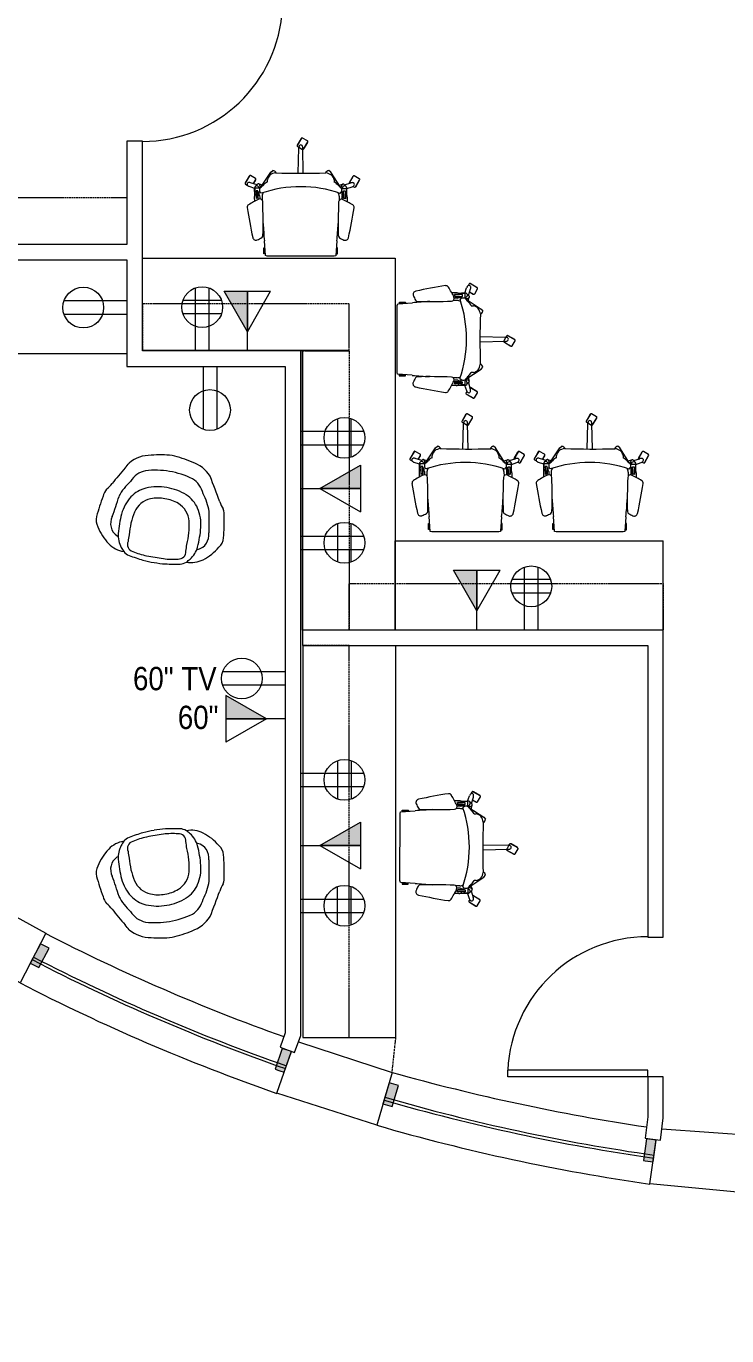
# Model space of a CAD drawing. Header units: inches. Extents: x 1 to 3107, y -595 to 378.
# Drawn here: x 1509.1 to 1689.5, y -594.7 to -257.7 of the extents above; entities that cross this region are included whole.
import ezdxf

# ---------------------------------------------------------------- set-up
doc = ezdxf.new("R2010")
doc.units = ezdxf.units.IN
doc.header["$MEASUREMENT"] = 0
doc.linetypes.add('Demolished 3_16_', pattern=[0.28125, 0.1875, -0.09375])
doc.linetypes.add('Overhead', pattern=[0.15625, 0.09375, -0.0625])
for name, color, linetype, lineweight in [('A-ANNO-NOTE', 131, 'Continuous', 20), ('A-DETL-DEMO', 6, 'Demolished 3_16_', 9), ('A-DOOR', 31, 'Continuous', 13), ('A-EXIST-GLAZ', 250, 'Continuous', 9), ('A-WALL', 113, 'Continuous', 50), ('E-COMM-IDEN', 2, 'Continuous', 9), ('E-ELEC-FIXT-IDEN', 2, 'Continuous', 9), ('EXTWINDOWS', 250, 'Continuous', 9), ('I-FURN', 30, 'Continuous', 13), ('new block- skin dc_dwg', 8, 'Continuous', 9), ('Q-CASE', 31, 'Continuous', 13)]:
    doc.layers.add(name, color=color, linetype=linetype, lineweight=lineweight)
doc.styles.add('Arial_2', font='arial.ttf', dxfattribs={"width": 0.85, "height": 6})

# ---------------------------------------------------------------- blocks, each defined once
blk = doc.blocks.new('new block- skin dc_dwg-1925045-New Construction - Tel_Data_Elec Plan')
at = {"layer": 'EXTWINDOWS'}
for points in [[(2048.12, 849.85), (2050.7, 854.85), (2048.47, 855.99), (2045.89, 850.99)], [(2111.24, 822.91), (2113.1, 828.22), (2110.73, 829.04), (2108.88, 823.73), (2110.16, 823.29)], [(2139.08, 814.1), (2140.64, 819.5), (2138.24, 820.2), (2136.67, 814.8)], [(2206.21, 799.84), (2207.01, 805.41), (2204.53, 805.76), (2203.74, 800.2), (2204.16, 800.14)]]:
    blk.add_hatch(color=256, dxfattribs=at).paths.add_polyline_path(points, flags=0)
at = {"layer": 'A-EXIST-GLAZ'}
for centre, radius, start, end in [((2277.2, 1299.14), 503.32, 242.6998, 250.7875), ((2277.2, 1299.14), 502.57, 242.6998, 250.7875), ((2277.18, 1299.09), 503.27, 253.8216, 261.9101), ((2277.18, 1299.09), 502.52, 253.8216, 261.9101)]:
    blk.add_arc(centre, radius, start, end, dxfattribs=at)
at = {"layer": 'A-WALL', "color": 250, "lineweight": 9}
blk.add_line((2208.48, 808.31), (2273.14, 803.74), dxfattribs=at)
at = {"layer": 'A-WALL', "color": 250, "lineweight": 9, "flags": 128}
blk.add_lwpolyline([(2026.86, 871.3), (2049.85, 858.66), (2043.26, 845.88), (2019.6, 858.9)], close=True, dxfattribs=at)
for points in [[(2114.93, 830.77), (2139.01, 822.85), (2135.07, 809.27), (2109.35, 817.48), (2113.12, 828.3)], [(2301.18, 803.45), (2301.18, 755.63), (2253.18, 755.08), (2253.18, 789.64), (2205.41, 794.15), (2207.03, 805.59)]]:
    blk.add_lwpolyline(points, dxfattribs=at)
at = {"layer": 'A-WALL', "color": 250, "lineweight": 9}
for centre, radius, start, end in [((2277.2, 1299.14), 495.7, 242.6997, 250.4281), ((2277.2, 1299.14), 510.07, 242.6998, 250.7875), ((2286.25, 1349.98), 547.3, 254.3934, 261.4104), ((2277.18, 1299.09), 510.02, 253.8216, 261.9101)]:
    blk.add_arc(centre, radius, start, end, dxfattribs=at)
at = {"layer": 'EXTWINDOWS'}
for p, q in [((2048.47, 855.99), (2045.89, 850.99)), ((2048.12, 849.85), (2050.7, 854.85)), ((2050.7, 854.85), (2048.47, 855.99)), ((2045.89, 850.99), (2048.12, 849.85)), ((2110.73, 829.04), (2108.88, 823.73)), ((2113.1, 828.22), (2110.73, 829.04)), ((2111.24, 822.91), (2113.1, 828.22)), ((2108.88, 823.73), (2110.16, 823.29)), ((2110.16, 823.29), (2111.24, 822.91)), ((2138.24, 820.2), (2136.67, 814.8)), ((2140.64, 819.5), (2138.24, 820.2)), ((2139.08, 814.1), (2140.64, 819.5)), ((2136.67, 814.8), (2139.08, 814.1)), ((2204.53, 805.76), (2203.74, 800.2)), ((2207.01, 805.41), (2204.53, 805.76)), ((2206.21, 799.84), (2207.01, 805.41)), ((2203.74, 800.2), (2204.16, 800.14)), ((2204.16, 800.14), (2206.21, 799.84))]:
    blk.add_line(p, q, dxfattribs=at)
blk = doc.blocks.new('Upper Cabinet - Standard Upper Cabinet-2108360-New Construction - Tel_Data_Elec Plan')
at = {"layer": 'Q-CASE', "linetype": 'Overhead', "lineweight": 9}
for p, q in [((-47.26, 12), (24.61, 12)), ((-47.26, 0), (-47.26, 12)), ((24.61, 12), (24.61, 0))]:
    blk.add_line(p, q, dxfattribs=at)
at = {"layer": 'Q-CASE'}
blk.add_line((24.61, 0), (-47.26, 0), dxfattribs=at)
blk = doc.blocks.new('Counter Top - L Shaped _No Backsplash_ - Standard Counter Top-2084050-New Construction - Tel_Data_Elec Plan')
at = {"layer": 'Q-CASE'}
for p, q in [((-47.26, 95.7), (-23.47, 95.7)), ((-47.26, 83.7), (-47.26, 95.7)), ((-23.44, 95.7), (-23.44, 23.83)), ((-47.26, 0), (-47.26, 83.7)), ((-23.44, 23.83), (-22.97, 23.83)), ((17.76, 23.83), (17.76, 23.7)), ((17.76, 23.7), (17.76, 11.7)), ((17.76, 11.7), (17.76, 0)), ((17.76, 0), (-47.26, 0))]:
    blk.add_line(p, q, dxfattribs=at)
blk = doc.blocks.new('Steelcase Coalesse - SW_1 - Seating - Collaborative Lounge Swivel Return - Lowback - Lowback-1944063-New Construction - Tel_Data_Elec Plan')
at = {"layer": 'I-FURN', "lineweight": 9}
for p, q in [((-10.5, -5.17), (-10.29, -5.08)), ((10.5, -5.17), (10.29, -5.08))]:
    blk.add_line(p, q, dxfattribs=at)
for centre, radius, start, end in [((-0.43, -23.29), 23.3, 88.9529, 96.1803), ((0.43, -23.29), 23.3, 83.8197, 91.0471), ((-4.28, -13.55), 13.42, 126.8972, 149.1028), ((-8.28, -8.22), 6.75, 89.1028, 126.8972), ((-4.14, -6.33), 6.24, 141.0275, 174.9725), ((5.71, -14.3), 18.91, 137.2635, 141.0275), ((-5.92, -4.14), 3.49, 101.8197, 130.1803), ((-5.76, -3.74), 1.84, 94.582, 195.418), ((1.17, -38.02), 38.11, 96.1803, 101.8197), ((-1.67, -18.62), 17.25, 91.759, 104.241), ((-1.1, -37.15), 35.79, 88.241, 91.759), ((1.1, -37.15), 35.79, 88.241, 91.759), ((1.67, -18.62), 17.25, 75.759, 88.241), ((-1.17, -38.02), 38.11, 78.1803, 83.8197), ((5.76, -3.74), 1.84, 344.582, 85.418), ((5.92, -4.14), 3.49, 49.8197, 78.1803), ((-5.71, -14.3), 18.91, 38.9725, 42.7365), ((8.28, -8.22), 6.75, 53.1028, 90.8972), ((4.14, -6.33), 6.24, 5.0275, 38.9725), ((4.28, -13.55), 13.42, 30.8972, 53.1028), ((-13.07, -8.89), 3.52, 140.646, 185.354), ((-8.9, -8.7), 3.88, 114.3968, 197.3246), ((18.68, -8.34), 29.15, 174.9725, 185.0275), ((11.26, -7.67), 18.87, 174.8537, 193.1463), ((14.34, -5.1), 21.89, 177.7083, 182.2917), ((-11.26, -7.67), 18.87, 346.8537, 5.1463), ((-14.34, -5.1), 21.89, 357.7083, 2.2917), ((-18.68, -8.34), 29.15, 354.9725, 5.0275), ((8.9, -8.7), 3.88, 342.6754, 65.6032), ((13.07, -8.89), 3.52, 354.646, 39.354), ((42.17, -3.72), 59, 185.354, 190.646), ((-136.59, -32.26), 126, 7.757, 10.243), ((136.59, -32.26), 126, 169.757, 172.243), ((-42.17, -3.72), 59, 349.354, 354.646), ((-0.04, -9.99), 10.35, 185.0275, 212.9725), ((-1.56, -10.66), 5.71, 193.1463, 248.8537), ((1.56, -10.66), 5.71, 291.1463, 346.8537), ((0.04, -9.99), 10.35, 327.0275, 354.9725), ((-11.2, -14.26), 4.63, 184.393, 209.607), ((-23.38, -23.5), 10.71, 29.553, 40.447), ((0, -11.76), 12.26, 196.5597, 219.4403), ((-2.28, -11.44), 7.68, 212.9725, 247.0275), ((-0.19, -7.13), 9.51, 248.8537, 271.1463), ((0.19, -7.13), 9.51, 268.8537, 291.1463), ((2.28, -11.44), 7.68, 292.9725, 327.0275), ((0, -11.76), 12.26, 320.5597, 343.4403), ((23.38, -23.5), 10.71, 139.553, 150.447), ((11.2, -14.26), 4.63, 330.393, 355.607), ((232.79, 121.75), 283.77, 209.553, 210.613), ((-4.08, -17.52), 5.75, 200.649, 249.351), ((-0.22, -6.58), 12.96, 247.0275, 270.9725), ((0.22, -6.58), 12.96, 269.0275, 292.9725), ((4.08, -17.52), 5.75, 290.649, 339.351), ((-232.79, 121.75), 283.77, 329.031, 330.447), ((-120.16, -85.74), 125.65, 29.3532, 30.083), ((-0.09, -2.25), 21.51, 253.7536, 270.2464), ((0.09, -2.25), 21.51, 269.7536, 286.2464), ((-4, -18.44), 8.75, 220.694, 261.306), ((4, -18.44), 8.75, 278.694, 318.2235), ((1.72, 1.17), 29.13, 256.0015, 266.6106), ((-1.72, 1.17), 29.13, 273.3894, 283.9985)]:
    blk.add_arc(centre, radius, start, end, dxfattribs=at)
blk = doc.blocks.new('Single-Flush - 36_ x 84_-1509972-New Construction - Tel_Data_Elec Plan')
at = {"layer": 'A-DOOR', "color": 7, "lineweight": 20}
for p, q in [((16.25, -2), (16.25, -38.02)), ((18, -2), (16.25, -2)), ((18, -2), (18, -38.02)), ((18, -38.02), (16.25, -38.02))]:
    blk.add_line(p, q, dxfattribs=at)
at = {"layer": 'A-DOOR', "lineweight": 9}
blk.add_arc((18, -2), 36.07, 180, 267.2188, dxfattribs=at)
blk = doc.blocks.new('Counter Top _No Backsplash_ - Standard Counter Top-2069493-New Construction - Tel_Data_Elec Plan')
at = {"layer": 'Q-CASE'}
blk.add_line((-47.19, -24.09), (33.82, -24.09), dxfattribs=at)
blk = doc.blocks.new('Chairs - Task Chair-V17-New Construction - Tel_Data_Elec Plan')
at = {"layer": 'I-FURN', "lineweight": 9}
for p, q in [((0.14, 12.46), (-0.91, 10.63)), ((0.06, 12.4), (-0.9, 10.73)), ((-0.9, 10.73), (-0.87, 10.71)), ((-0.84, 10.35), (-0.51, 10.16)), ((-0.51, 10.16), (0.45, 9.61)), ((0.1, 12.38), (0.06, 12.4)), ((1.71, 11.79), (0.42, 12.53)), ((0.72, 9.68), (1.78, 11.52)), ((0.8, 9.74), (1.77, 11.41)), ((1.77, 11.41), (1.73, 11.43)), ((-0.66, 3.46), (-0.52, 10)), ((0.66, 3.46), (0.52, 10)), ((0.77, 9.76), (0.8, 9.74)), ((-10.26, -0.13), (-7.71, 3.75)), ((-7.71, 3.75), (-7.19, 4.17)), ((7.71, 3.75), (7.19, 4.17)), ((10.26, -0.13), (7.71, 3.75)), ((-13.23, 2.75), (-14.29, 0.91)), ((-13.31, 2.68), (-14.27, 1.01)), ((-14.27, 1.01), (-14.24, 0.99)), ((-14.21, 0.64), (-13.75, 0.37)), ((-13.27, 2.66), (-13.31, 2.68)), ((-11.87, -0.46), (-13.23, 0.01)), ((-11.66, 2.08), (-12.95, 2.82)), ((-11.25, 0.5), (-12.91, 1)), ((-12.18, 0.78), (-11.59, 1.8)), ((-12.14, 0.77), (-11.6, 1.7)), ((-11.1, 0.66), (-11.7, 0.04)), ((-11.6, 1.7), (-11.64, 1.72)), ((-9.9, 0.41), (-10.82, 0.7)), ((9.9, 0.41), (10.82, 0.7)), ((11.1, 0.66), (11.7, 0.04)), ((11.25, 0.5), (12.91, 1)), ((11.87, -0.46), (13.23, 0.01)), ((13.52, 2.75), (12.46, 0.91)), ((13.43, 2.68), (12.47, 1.01)), ((12.47, 1.01), (12.5, 0.99)), ((13.47, 2.66), (13.43, 2.68)), ((13.45, 0.11), (13.82, -0.11)), ((15.08, 2.08), (13.79, 2.82)), ((14.09, -0.03), (15.15, 1.8)), ((14.14, 0.05), (14.18, 0.03)), ((14.18, 0.03), (15.14, 1.7)), ((15.14, 1.7), (15.11, 1.72)), ((-11.94, -2.68), (-11.93, -3.82)), ((-11.85, -2.19), (-11.87, -0.38)), ((-11.79, -0.41), (-11.8, -1.34)), ((-11.8, -1.34), (-11.46, -1.34)), ((-10.5, -0.41), (-11.79, -0.41)), ((-11.51, -1.83), (-11.5, -3.09)), ((-11.46, -1.07), (-11.46, -3.04)), ((-11.01, -1.07), (-11.46, -1.07)), ((-11.01, -3.01), (-11.01, -1.07)), ((-11.01, -1.35), (-10.47, -1.36)), ((-10.98, -1.81), (-11, -3.05)), ((-10.67, -2.11), (-10.69, -1.35)), ((-10.57, -2.34), (-10.55, -2.67)), ((-10.55, -2.67), (-10.56, -3.18)), ((-10.28, -0.18), (-10.26, -0.13)), ((-9.92, -2.44), (-9.93, -3.44)), ((9.92, -2.44), (9.93, -3.44)), ((10.28, -0.18), (10.26, -0.13)), ((11.01, -1.35), (10.47, -1.36)), ((10.5, -0.41), (11.79, -0.41)), ((10.57, -2.34), (10.55, -2.67)), ((10.55, -2.67), (10.56, -3.18)), ((10.67, -2.11), (10.69, -1.35)), ((10.98, -1.81), (11, -3.05)), ((11.01, -1.07), (11.46, -1.07)), ((11.01, -3.01), (11.01, -1.07)), ((11.46, -1.07), (11.46, -3.04)), ((11.8, -1.34), (11.46, -1.34)), ((11.51, -1.83), (11.5, -3.09)), ((11.79, -0.41), (11.8, -1.34)), ((11.85, -2.19), (11.87, -0.38)), ((11.94, -2.68), (11.93, -3.82)), ((-9.5, -15.71), (-9.34, -15.71)), ((-9.5, -17.28), (-9.5, -15.71)), ((-9.07, -17.74), (-9.34, -13.95)), ((-9.34, -15.71), (-9.34, -17.28)), ((9.34, -13.95), (9.07, -17.74)), ((9.34, -15.71), (9.34, -17.28)), ((9.5, -15.71), (9.34, -15.71)), ((9.5, -17.28), (9.5, -15.71)), ((-9.34, -17.28), (-9.5, -17.28)), ((-8.61, -17.87), (-9.07, -17.74)), ((8.61, -17.87), (-8.61, -17.87)), ((9.07, -17.74), (8.61, -17.87)), ((9.34, -17.28), (9.5, -17.28))]:
    blk.add_line(p, q, dxfattribs=at)
for centre, radius, start, end in [((-0.74, 10.53), 0.2, 150, 240.1357), ((1.01, 9.97), 1.53, 164.4505, 178.7927), ((0.1, 10.22), 0.583, 134.254, 164.4505), ((0, 10.32), 0.445, 45.7229, 134.2771), ((0.32, 12.36), 0.2, 59.8643, 150), ((-0.1, 10.22), 0.583, 15.5495, 45.746), ((-1.01, 9.97), 1.53, 1.2073, 15.5495), ((1.61, 11.62), 0.2, 330, 60), ((0.55, 9.78), 0.2, 240.1393, 264.765), ((0.55, 9.78), 0.2, 264.765, 330.1534), ((-6.2, 0.69), 2.87, 95.705, 127.0086), ((-7.35, 3.06), 1.12, 25.6219, 82.0752), ((0, 248.58), 245.12, 268.4848, 271.5152), ((7.35, 3.06), 1.12, 97.9248, 154.3781), ((6.2, 0.69), 2.87, 52.9914, 84.295), ((-14.11, 0.81), 0.2, 149.7906, 240), ((-13.37, 0.61), 0.445, 117.8208, 206.0638), ((-13.25, 0.67), 0.583, 206.0911, 236.5503), ((-13.31, 0.49), 0.583, 87.4248, 117.8208), ((-12.73, 1.46), 1.53, 236.4886, 250.7927), ((-13.35, -0.46), 1.53, 73.2073, 87.502), ((-13.05, 2.65), 0.2, 60, 150), ((-11.28, -0.37), 0.593, 84.0219, 180.9117), ((-11.76, 1.9), 0.2, 330, 60.1121), ((-11.36, -0.43), 0.657, 1.3207, 77.9642), ((-10.91, 0.39), 0.323, 29.6621, 124.4716), ((-11.38, 0), 0.922, 9.6607, 36.4682), ((-11.69, -0.08), 1.25, 346.3769, 10.9189), ((-13.77, 4.39), 5.75, 305.3709, 317.4948), ((0, -31.42), 31.42, 71.1164, 108.8836), ((-5.74, -3.53), 5.54, 121.0187, 133.18), ((-23.82, 2.16), 15.26, 356.4473, 358.5687), ((-6.32, 1.36), 2.29, 134.5977, 169.3918), ((6.32, 1.36), 2.29, 10.6082, 45.4023), ((23.82, 2.16), 15.26, 181.4313, 183.5527), ((5.74, -3.53), 5.54, 46.82, 58.9813), ((13.77, 4.39), 5.75, 222.5052, 234.6291), ((11.69, -0.08), 1.25, 169.0811, 193.6231), ((11.38, 0), 0.922, 143.5318, 170.3393), ((10.91, 0.39), 0.323, 55.5284, 150.3379), ((11.36, -0.43), 0.657, 102.0358, 178.6793), ((11.28, -0.37), 0.593, 359.0883, 95.9781), ((12.63, 0.81), 0.2, 150.1295, 164.8673), ((13.35, -0.46), 1.53, 92.498, 106.7927), ((12.73, 1.46), 1.53, 289.2073, 303.5876), ((13.31, 0.49), 0.583, 62.1792, 92.5752), ((13.69, 2.65), 0.2, 60, 150), ((13.25, 0.67), 0.583, 303.6493, 333.9089), ((13.37, 0.61), 0.445, 333.9362, 62.1792), ((14.98, 1.9), 0.2, 330, 60.168), ((1.3, -28.7), 28.17, 115.3981, 121.4503), ((-11.06, -2.6), 0.887, 120.1857, 184.8367), ((-11.2, -3.54), 0.533, 66.9672, 123.7509), ((-11.2, -3.47), 0.5, 67.0573, 121.4674), ((-11.49, -2.63), 0.971, 17.6225, 57.9495), ((-10.48, -3.89), 0.711, 2.0473, 115.4842), ((-9.55, -0.85), 1.04, 148.1398, 233.8639), ((-8.09, -2.53), 1.84, 146.599, 177.2887), ((8.09, -2.53), 1.84, 2.7113, 33.401), ((10.48, -3.89), 0.711, 64.5158, 177.9527), ((9.55, -0.85), 1.04, 306.1361, 31.8602), ((11.49, -2.63), 0.971, 122.0505, 162.3775), ((-1.3, -28.7), 28.17, 58.5433, 64.6019), ((11.2, -3.54), 0.533, 56.2491, 113.0328), ((11.2, -3.47), 0.5, 58.5326, 112.9427), ((11.06, -2.6), 0.887, 355.1633, 59.8143), ((13.92, 0.07), 0.2, 240.112, 330), ((-13.01, -5.3), 0.749, 121.3338, 189.0231), ((160.08, 23.12), 176.17, 189.3216, 191.8593), ((-165.25, -9.42), 155.58, 358.8191, 2.0473), ((165.25, -9.42), 155.58, 177.9527, 181.1809), ((-160.08, 23.12), 176.17, 348.1379, 350.6784), ((13.01, -5.3), 0.749, 350.9769, 58.4268), ((255.74, 8.01), 265.99, 183.7702, 184.7367), ((-255.74, 8.01), 265.99, 355.2633, 356.2298), ((-11.48, -12.92), 0.859, 191.5789, 292.8427), ((-15.08, -4.35), 10.15, 292.7913, 299.9233), ((-10.32, -12.61), 0.615, 299.9233, 358.8191), ((10.32, -12.61), 0.615, 181.1809, 240.0767), ((15.08, -4.35), 10.15, 240.0767, 247.2087), ((11.48, -12.92), 0.859, 247.1573, 347.8576), ((-8.78, -15.53), 0.589, 197.5488, 225.5119), ((8.78, -15.53), 0.589, 314.4881, 342.4512), ((-8.78, -17.46), 0.589, 125.1062, 162.4512), ((8.78, -17.46), 0.589, 17.5488, 54.8938)]:
    blk.add_arc(centre, radius, start, end, dxfattribs=at)
blk = doc.blocks.new('Upper Cabinet - Standard Upper Cabinet-2113234-New Construction - Tel_Data_Elec Plan')
at = {"layer": 'Q-CASE', "linetype": 'Overhead', "lineweight": 9}
blk.add_line((-47.26, -12), (33.82, -12), dxfattribs=at)
blk = doc.blocks.new('Upper Cabinet - Standard Upper Cabinet-2108389-New Construction - Tel_Data_Elec Plan')
at = {"layer": 'Q-CASE'}
blk.add_line((5.97, 0), (-47.26, 0), dxfattribs=at)
at = {"layer": 'Q-CASE', "linetype": 'Overhead', "lineweight": 9}
for p, q in [((-47.26, 0), (-47.26, -12)), ((5.97, -12), (5.97, 0)), ((-47.26, -12), (5.97, -12))]:
    blk.add_line(p, q, dxfattribs=at)
blk = doc.blocks.new('Upper Cabinet - Standard Upper Cabinet-2108331-New Construction - Tel_Data_Elec Plan')
at = {"layer": 'Q-CASE', "linetype": 'Overhead', "lineweight": 9}
for p, q in [((-47.26, 12), (33.57, 12)), ((-47.26, 0), (-47.26, 12)), ((33.57, 12), (33.57, 0))]:
    blk.add_line(p, q, dxfattribs=at)
at = {"layer": 'Q-CASE'}
blk.add_line((33.57, 0), (-47.26, 0), dxfattribs=at)
blk = doc.blocks.new('Counter Top _No Backsplash_ - Standard Counter Top-2103462-New Construction - Tel_Data_Elec Plan')
at = {"layer": 'Q-CASE'}
for p, q in [((-47.26, 13), (-47.26, 24)), ((-47.26, 24), (21.78, 24)), ((21.78, 13), (21.78, 24)), ((-47.26, 1), (-47.26, 13)), ((21.78, 1), (21.78, 13))]:
    blk.add_line(p, q, dxfattribs=at)
blk = doc.blocks.new('Upper Cabinet - Standard Upper Cabinet-2107617-New Construction - Tel_Data_Elec Plan')
at = {"layer": 'Q-CASE'}
blk.add_line((53.59, 0), (-47.26, 0), dxfattribs=at)
at = {"layer": 'Q-CASE', "linetype": 'Overhead', "lineweight": 9}
for p, q in [((-47.26, 0), (-47.26, -12)), ((53.59, -12), (53.59, 0)), ((-47.26, -12), (53.59, -12))]:
    blk.add_line(p, q, dxfattribs=at)
blk = doc.blocks.new('Counter Top _No Backsplash_ - Standard Counter Top-2085174-New Construction - Tel_Data_Elec Plan')
at = {"layer": 'Q-CASE'}
for p, q in [((53.59, 0), (-47.26, 0)), ((-47.26, 0), (-47.26, -12)), ((53.59, 0), (53.59, -12)), ((-47.26, -12), (-47.26, -24)), ((53.59, -12), (53.59, -24)), ((-47.26, -24), (53.59, -24))]:
    blk.add_line(p, q, dxfattribs=at)
blk = doc.blocks.new('Steelcase Coalesse - SW_1 - Seating - Collaborative Lounge Swivel Return - Lowback - Lowback-1942998-New Construction - Tel_Data_Elec Plan')
at = {"layer": 'I-FURN', "lineweight": 9}
for p, q in [((-10.5, 5.17), (-10.29, 5.08)), ((10.5, 5.17), (10.29, 5.08))]:
    blk.add_line(p, q, dxfattribs=at)
for centre, radius, start, end in [((-4, 18.44), 8.75, 98.694, 139.306), ((1.72, -1.17), 29.13, 93.3894, 103.9985), ((-1.72, -1.17), 29.13, 76.0015, 86.6106), ((4, 18.44), 8.75, 41.7765, 81.306), ((-120.16, 85.74), 125.65, 329.917, 330.6468), ((-0.09, 2.25), 21.51, 89.7536, 106.2464), ((0.09, 2.25), 21.51, 73.7536, 90.2464), ((-232.79, -121.75), 283.77, 29.553, 30.969), ((232.79, -121.75), 283.77, 149.387, 150.447), ((-4.08, 17.52), 5.75, 110.649, 159.351), ((4.08, 17.52), 5.75, 20.649, 69.351), ((-23.38, 23.5), 10.71, 319.553, 330.447), ((0, 11.76), 12.26, 140.5597, 163.4403), ((-2.28, 11.44), 7.68, 112.9725, 147.0275), ((-0.22, 6.58), 12.96, 89.0275, 112.9725), ((0.22, 6.58), 12.96, 67.0275, 90.9725), ((2.28, 11.44), 7.68, 32.9725, 67.0275), ((0, 11.76), 12.26, 16.5597, 39.4403), ((23.38, 23.5), 10.71, 209.553, 220.447), ((42.17, 3.72), 59, 169.354, 174.646), ((-11.2, 14.26), 4.63, 150.393, 175.607), ((-136.59, 32.26), 126, 349.757, 352.243), ((-0.04, 9.99), 10.35, 147.0275, 174.9725), ((-1.56, 10.66), 5.71, 111.1463, 166.8537), ((-0.19, 7.13), 9.51, 88.8537, 111.1463), ((0.19, 7.13), 9.51, 68.8537, 91.1463), ((1.56, 10.66), 5.71, 13.1463, 68.8537), ((0.04, 9.99), 10.35, 5.0275, 32.9725), ((136.59, 32.26), 126, 187.757, 190.243), ((11.2, 14.26), 4.63, 4.393, 29.607), ((-42.17, 3.72), 59, 5.354, 10.646), ((18.68, 8.34), 29.15, 174.9725, 185.0275), ((11.26, 7.67), 18.87, 166.8537, 185.1463), ((-11.26, 7.67), 18.87, 354.8537, 13.1463), ((-18.68, 8.34), 29.15, 354.9725, 5.0275), ((-13.07, 8.89), 3.52, 174.646, 219.354), ((-8.9, 8.7), 3.88, 162.6754, 245.6032), ((8.9, 8.7), 3.88, 294.3968, 17.3246), ((13.07, 8.89), 3.52, 320.646, 5.354), ((-4.28, 13.55), 13.42, 210.8972, 233.1028), ((-4.14, 6.33), 6.24, 185.0275, 218.9725), ((-5.76, 3.74), 1.84, 164.582, 265.418), ((14.34, 5.1), 21.89, 177.7083, 182.2917), ((5.76, 3.74), 1.84, 274.582, 15.418), ((-14.34, 5.1), 21.89, 357.7083, 2.2917), ((4.14, 6.33), 6.24, 321.0275, 354.9725), ((4.28, 13.55), 13.42, 306.8972, 329.1028), ((-8.28, 8.22), 6.75, 233.1028, 270.8972), ((5.71, 14.3), 18.91, 218.9725, 222.7365), ((-5.92, 4.14), 3.49, 229.8197, 258.1803), ((1.17, 38.02), 38.11, 258.1803, 263.8197), ((-1.67, 18.62), 17.25, 255.759, 268.241), ((-0.43, 23.29), 23.3, 263.8197, 271.0471), ((-1.1, 37.15), 35.79, 268.241, 271.759), ((1.1, 37.15), 35.79, 268.241, 271.759), ((0.43, 23.29), 23.3, 268.9529, 276.1803), ((1.67, 18.62), 17.25, 271.759, 284.241), ((-1.17, 38.02), 38.11, 276.1803, 281.8197), ((5.92, 4.14), 3.49, 281.8197, 310.1803), ((8.28, 8.22), 6.75, 269.1028, 306.8972), ((-5.71, 14.3), 18.91, 317.2635, 321.0275)]:
    blk.add_arc(centre, radius, start, end, dxfattribs=at)

msp = doc.modelspace()

# ---------------------------------------------------------------- hatches: boundary and pattern name
at = {"layer": 'A-ANNO-NOTE', "lineweight": 9}
for points in [[(1566.05, -336.3), (1566.04, -325.84), (1560.04, -325.84)], [(1584.7, -376.63), (1595.16, -376.63), (1595.16, -370.63)], [(1625.14, -408.17), (1625.13, -397.71), (1619.13, -397.71)], [(1570.95, -435.9), (1560.49, -429.9), (1560.49, -435.9)], [(1584.7, -468.55), (1595.16, -468.54), (1595.16, -462.54)]]:
    msp.add_hatch(color=256, dxfattribs=at).paths.add_polyline_path(points, flags=0)

# ---------------------------------------------------------------- linework, layer by layer
at = {"layer": 'A-ANNO-NOTE'}
for p, q in [((1552.68, -341.21), (1552.68, -325.02)), ((1556.17, -341.21), (1556.17, -325.02)), ((1560.04, -325.84), (1572.04, -325.83)), ((1566.05, -336.3), (1560.04, -325.84)), ((1560.04, -325.84), (1566.04, -325.84)), ((1566.05, -336.3), (1560.04, -325.84)), ((1566.04, -325.84), (1566.05, -336.3)), ((1566.05, -341.21), (1566.04, -325.84)), ((1566.05, -336.3), (1572.04, -325.83)), ((1535.04, -328.35), (1518.84, -328.35)), ((1559.38, -328.23), (1549.47, -328.23)), ((1535.04, -331.83), (1518.84, -331.83)), ((1559.38, -331.71), (1549.47, -331.71)), ((1554.68, -345.21), (1554.68, -361.41)), ((1558.17, -345.21), (1558.17, -361.41)), ((1589.29, -368.58), (1589.29, -358.67)), ((1592.77, -368.58), (1592.77, -358.67)), ((1579.78, -361.88), (1595.98, -361.88)), ((1579.78, -365.37), (1595.98, -365.37)), ((1584.7, -376.63), (1595.16, -370.63)), ((1584.7, -376.63), (1595.16, -370.63)), ((1595.16, -370.63), (1595.16, -376.63)), ((1595.16, -370.63), (1595.16, -382.63)), ((1579.78, -376.64), (1595.16, -376.63)), ((1595.16, -376.63), (1584.7, -376.63)), ((1584.7, -376.63), (1595.16, -382.63)), ((1589.29, -395.58), (1589.29, -385.67)), ((1592.77, -395.58), (1592.77, -385.67)), ((1579.78, -388.88), (1595.98, -388.88)), ((1579.78, -392.37), (1595.98, -392.37)), ((1625.14, -408.17), (1619.13, -397.71)), ((1619.13, -397.71), (1625.13, -397.71)), ((1619.13, -397.71), (1631.13, -397.71)), ((1625.14, -408.17), (1619.13, -397.71)), ((1625.13, -397.71), (1625.14, -408.17)), ((1625.14, -413.09), (1625.13, -397.71)), ((1625.14, -408.17), (1631.13, -397.71)), ((1637.39, -413.09), (1637.39, -396.89)), ((1640.87, -413.09), (1640.87, -396.89)), ((1644.08, -400.1), (1634.18, -400.1)), ((1644.08, -403.58), (1634.18, -403.58)), ((1575.87, -423.8), (1559.67, -423.8)), ((1575.87, -427.29), (1559.67, -427.29)), ((1560.49, -429.9), (1560.49, -435.9)), ((1570.95, -435.9), (1560.49, -429.9)), ((1560.49, -429.9), (1560.49, -441.9)), ((1570.95, -435.9), (1560.49, -429.9)), ((1560.49, -435.9), (1570.95, -435.9)), ((1575.87, -435.9), (1560.49, -435.9)), ((1570.95, -435.9), (1560.49, -441.9)), ((1589.28, -446.69), (1589.28, -456.59)), ((1592.77, -446.69), (1592.77, -456.59)), ((1579.78, -449.9), (1595.98, -449.9)), ((1579.78, -453.38), (1595.98, -453.38)), ((1584.7, -468.55), (1595.16, -462.54)), ((1584.7, -468.55), (1595.16, -462.54)), ((1595.16, -462.54), (1595.16, -468.54)), ((1595.16, -462.54), (1595.16, -474.54)), ((1579.78, -468.55), (1595.16, -468.54)), ((1595.16, -468.54), (1584.7, -468.55)), ((1584.7, -468.55), (1595.16, -474.54)), ((1589.28, -488.99), (1589.28, -479.09)), ((1592.77, -488.99), (1592.77, -479.09)), ((1579.78, -482.3), (1595.98, -482.3)), ((1579.78, -485.78), (1595.98, -485.78))]:
    msp.add_line(p, q, dxfattribs=at)
for centre in [(1523.8, -330.09), (1554.42, -329.97), (1556.42, -356.46), (1591.03, -363.62), (1591.03, -390.62), (1639.13, -401.84), (1564.62, -425.54), (1591.03, -451.64), (1591.03, -484.04)]:
    msp.add_circle(centre, 5.25, dxfattribs=at)
at = {"layer": 'A-DETL-DEMO'}
msp.add_line((1603.3, -526.93), (1604.28, -517.94), dxfattribs=at)
at = {"layer": 'A-WALL', "color": 7, "lineweight": 20}
for p, q in [((1535.04, -287.24), (1535.04, -313.84)), ((1539.04, -287.24), (1535.04, -287.24)), ((1539.04, -341.21), (1539.04, -287.24)), ((1535.04, -313.84), (1453.96, -313.84)), ((1453.96, -317.84), (1535.04, -317.84)), ((1535.04, -317.84), (1535.04, -345.21)), ((1579.78, -341.21), (1539.04, -341.21)), ((1579.78, -517.46), (1579.78, -341.21)), ((1535.04, -345.21), (1575.78, -345.21)), ((1575.78, -345.21), (1575.78, -516.75)), ((1580.24, -413.09), (1580.24, -417.09)), ((1673.11, -413.09), (1580.28, -413.09)), ((1673.11, -492.09), (1673.11, -413.09)), ((1580.28, -417.09), (1669.11, -417.09)), ((1669.11, -417.09), (1669.11, -492.09)), ((1669.11, -492.09), (1673.11, -492.09)), ((1575.78, -516.75), (1574.45, -520.42)), ((1578.21, -521.78), (1579.78, -517.46)), ((1574.45, -520.42), (1578.21, -521.78)), ((1673.11, -528.09), (1669.11, -528.09)), ((1669.11, -528.09), (1669.11, -538.38)), ((1673.11, -538.63), (1673.11, -528.09)), ((1669.11, -538.38), (1668.44, -543.84)), ((1672.41, -544.33), (1673.11, -538.63)), ((1668.44, -543.84), (1672.41, -544.33))]:
    msp.add_line(p, q, dxfattribs=at)

# ---------------------------------------------------------------- block references
at = {"layer": 'A-DOOR'}
for p, rotation in [((1537.04, -269.24), 89.99999999999993), ((1671.11, -510.09), 269.9999999999999)]:
    msp.add_blockref('Single-Flush - 36_ x 84_-1509972-New Construction - Tel_Data_Elec Plan', p, dxfattribs=dict(at, rotation=rotation))
at = {"layer": 'I-FURN', "lineweight": 9}
for name, p, rotation in [('Chairs - Task Chair-V17-New Construction - Tel_Data_Elec Plan', (1579.78, -298.98), 359.8951519750924), ('Chairs - Task Chair-V17-New Construction - Tel_Data_Elec Plan', (1622.46, -338.21), 269.8951519750911), ('Chairs - Task Chair-V17-New Construction - Tel_Data_Elec Plan', (1622.19, -369.95), 359.8951519750924), ('Chairs - Task Chair-V17-New Construction - Tel_Data_Elec Plan', (1654.19, -369.95), 359.8951519750924), ('Steelcase Coalesse - SW_1 - Seating - Collaborative Lounge Swivel Return - Lowback - Lowback-1942998-New Construction - Tel_Data_Elec Plan', (1542.04, -395.69), 350.3960321274387), ('Chairs - Task Chair-V17-New Construction - Tel_Data_Elec Plan', (1623.19, -468.97), 269.8951519750911), ('Steelcase Coalesse - SW_1 - Seating - Collaborative Lounge Swivel Return - Lowback - Lowback-1944063-New Construction - Tel_Data_Elec Plan', (1542.04, -464.63), 9.603967872560967)]:
    msp.add_blockref(name, p, dxfattribs=dict(at, rotation=rotation))
at = {"layer": 'new block- skin dc_dwg', "color": 250}
msp.add_blockref('new block- skin dc_dwg-1925045-New Construction - Tel_Data_Elec Plan', (-535.72, -1349.79), dxfattribs=at)
at = {"layer": 'Q-CASE'}
for name, p, rotation in [('Upper Cabinet - Standard Upper Cabinet-2113234-New Construction - Tel_Data_Elec Plan', (1487.78, -313.84), 180), ('Counter Top - L Shaped _No Backsplash_ - Standard Counter Top-2084050-New Construction - Tel_Data_Elec Plan', (1556.81, -317.39), 180), ('Upper Cabinet - Standard Upper Cabinet-2108389-New Construction - Tel_Data_Elec Plan', (1545.02, -341.09), 180), ('Upper Cabinet - Standard Upper Cabinet-2108360-New Construction - Tel_Data_Elec Plan', (1580.28, -388.48), 269.9999999999997), ('Upper Cabinet - Standard Upper Cabinet-2107617-New Construction - Tel_Data_Elec Plan', (1580.28, -470.67), 90.00000000000001), ('Counter Top _No Backsplash_ - Standard Counter Top-2085174-New Construction - Tel_Data_Elec Plan', (1580.28, -470.67), 90.00000000000001)]:
    msp.add_blockref(name, p, dxfattribs=dict(at, rotation=rotation))
for name, p in [('Counter Top _No Backsplash_ - Standard Counter Top-2069493-New Construction - Tel_Data_Elec Plan', (1501.22, -317.84)), ('Counter Top _No Backsplash_ - Standard Counter Top-2103462-New Construction - Tel_Data_Elec Plan', (1651.33, -414.09)), ('Upper Cabinet - Standard Upper Cabinet-2108331-New Construction - Tel_Data_Elec Plan', (1639.54, -413.09))]:
    msp.add_blockref(name, p, dxfattribs=at)

# ---------------------------------------------------------------- texts
at = {"layer": 'E-COMM-IDEN', "insert": (1553.37, -432.55), "char_height": 6, "width": 12.4143, "attachment_point": 2, "line_spacing_factor": 0.941778, "style": 'Arial_2'}
msp.add_mtext('60"', dxfattribs=at)
at = {"layer": 'E-ELEC-FIXT-IDEN', "insert": (1547.37, -422.57), "char_height": 6, "width": 25.5633, "attachment_point": 2, "line_spacing_factor": 0.941778, "style": 'Arial_2'}
msp.add_mtext('60" TV', dxfattribs=at)

doc.saveas('drawing.dxf')
